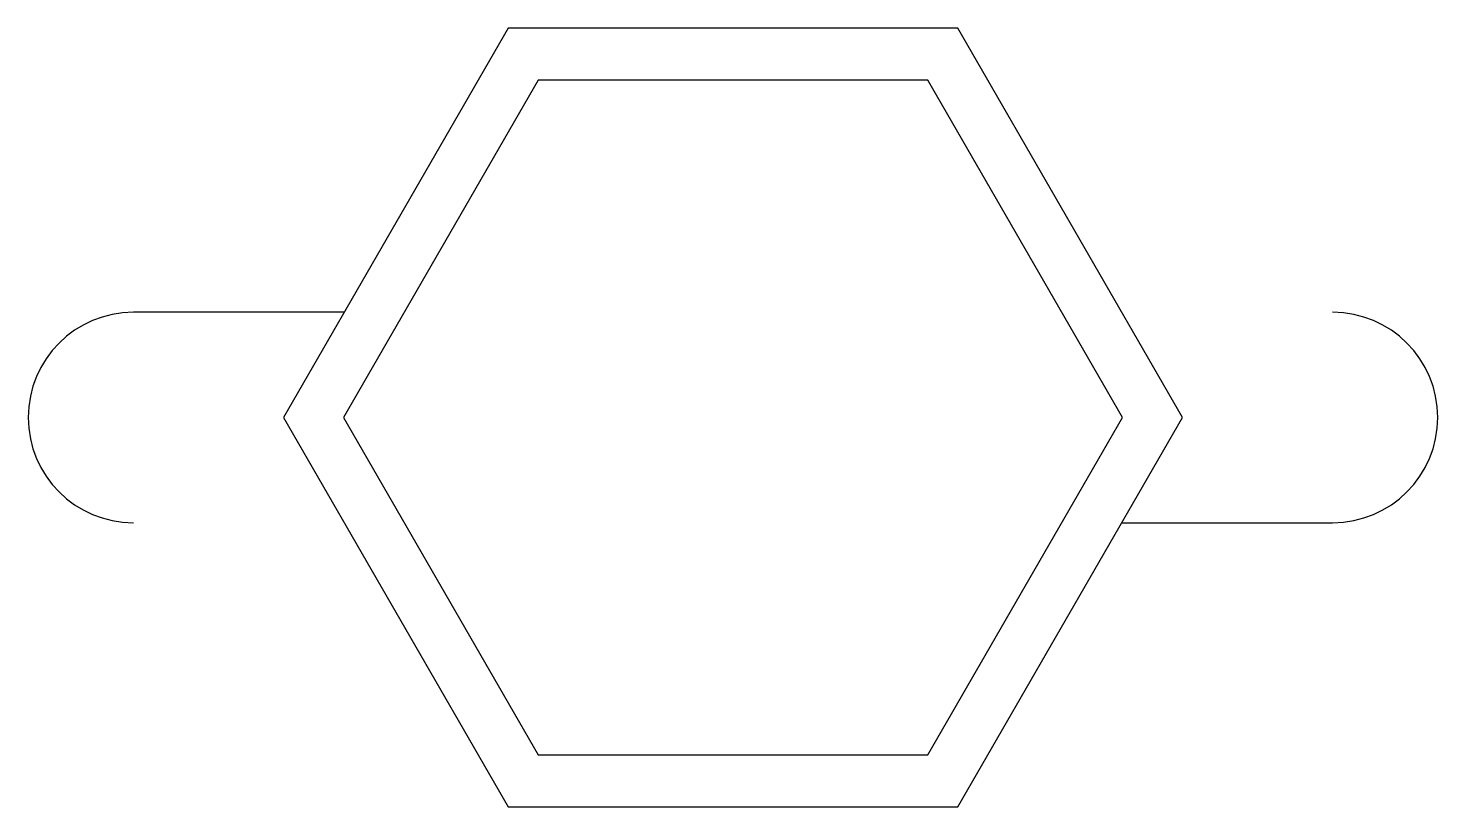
# Model space of a CAD drawing. Header units: feet. Extents: x -0.91 to 0.91, y -0.5 to 0.5.
import ezdxf

# ---------------------------------------------------------------- set-up
doc = ezdxf.new("R2010")
doc.units = ezdxf.units.FT
doc.header["$MEASUREMENT"] = 0

msp = doc.modelspace()

# ---------------------------------------------------------------- linework, layer by layer
for p, q in [((-0.5, 0.1351, 1), (-0.7702, 0.1351, 1)), ((0.5, -0.1351, 1), (0.7702, -0.1351, 1))]:
    msp.add_line(p, q)
at = {"elevation": 1.0001}
msp.add_lwpolyline([(-0.2502, 0.4333), (-0.5004, 0), (-0.2502, -0.4333), (0.2502, -0.4333), (0.5004, 0), (0.2502, 0.4333)], close=True, dxfattribs=at)
for centre, start, end in [((-0.7702, 0, 1), 90, 270), ((0.7702, 0, 1), 270, 90)]:
    msp.add_arc(centre, 0.1351, start, end)
at = {"invisible_edges": 8}
for points in [[(0.5774, 0, 1), (0.2887, 0.5, 1), (-0.2887, 0.5, 1), (-0.5774, 0, 1)], [(-0.5774, 0, 1), (-0.2887, -0.5, 1), (0.2887, -0.5, 1), (0.5774, 0, 1)]]:
    msp.add_3dface(points, dxfattribs=at)
at = {"layer": 'Defpoints'}
msp.add_point((0, 0), dxfattribs=at)

doc.saveas('drawing.dxf')
